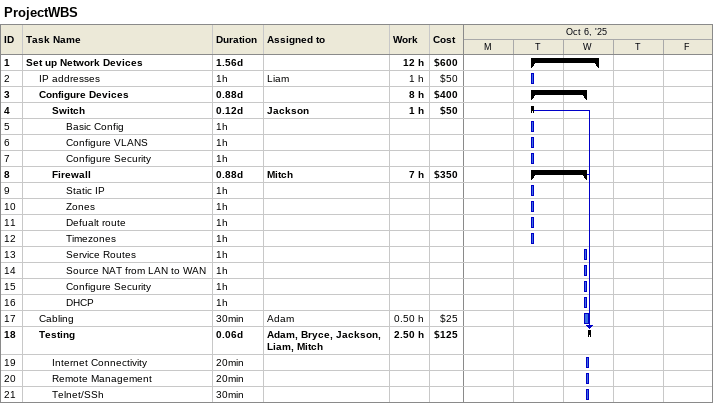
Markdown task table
ProjectWBS

| ID | Level | Task | Duration | Start | Finish | Predecessors | Resources | Work (h) | Cost ($) |
|---|---|---|---|---|---|---|---|---|---|
| 1 | 1 | **Set up Network Devices** | 1.56d | 2025-10-07 | 2025-10-08 |  |  | 12 | 600 |
| 2 | 2 | IP addresses | 1h | 2025-10-07 | 2025-10-07 |  | Liam | 1 | 50 |
| 3 | 2 | **Configure Devices** | 0.88d | 2025-10-07 | 2025-10-08 |  |  | 8 | 400 |
| 4 | 3 | **Switch** | 0.12d | 2025-10-07 | 2025-10-07 |  | Jackson | 1 | 50 |
| 5 | 4 | Basic Config | 1h | 2025-10-07 | 2025-10-07 |  |  |  |  |
| 6 | 4 | Configure VLANS | 1h | 2025-10-07 | 2025-10-07 |  |  |  |  |
| 7 | 4 | Configure Security | 1h | 2025-10-07 | 2025-10-07 |  |  |  |  |
| 8 | 3 | **Firewall** | 0.88d | 2025-10-07 | 2025-10-08 |  | Mitch | 7 | 350 |
| 9 | 4 | Static IP | 1h | 2025-10-07 | 2025-10-07 |  |  |  |  |
| 10 | 4 | Zones | 1h | 2025-10-07 | 2025-10-07 |  |  |  |  |
| 11 | 4 | Defualt route | 1h | 2025-10-07 | 2025-10-07 |  |  |  |  |
| 12 | 4 | Timezones | 1h | 2025-10-07 | 2025-10-07 |  |  |  |  |
| 13 | 4 | Service Routes | 1h | 2025-10-08 | 2025-10-08 |  |  |  |  |
| 14 | 4 | Source NAT from LAN to WAN | 1h | 2025-10-08 | 2025-10-08 |  |  |  |  |
| 15 | 4 | Configure Security | 1h | 2025-10-08 | 2025-10-08 |  |  |  |  |
| 16 | 4 | DHCP | 1h | 2025-10-08 | 2025-10-08 |  |  |  |  |
| 17 | 2 | Cabling | 30min | 2025-10-08 | 2025-10-08 |  | Adam | 0.50 | 25 |
| 18 | 2 | **Testing** | 0.06d | 2025-10-08 | 2025-10-08 | 4, 8 | Adam, Bryce, Jackson, Liam, Mitch | 2.50 | 125 |
| 19 | 3 | Internet Connectivity | 20min | 2025-10-08 | 2025-10-08 |  |  |  |  |
| 20 | 3 | Remote Management | 20min | 2025-10-08 | 2025-10-08 |  |  |  |  |
| 21 | 3 | Telnet/SSh | 30min | 2025-10-08 | 2025-10-08 |  |  |  |  |
